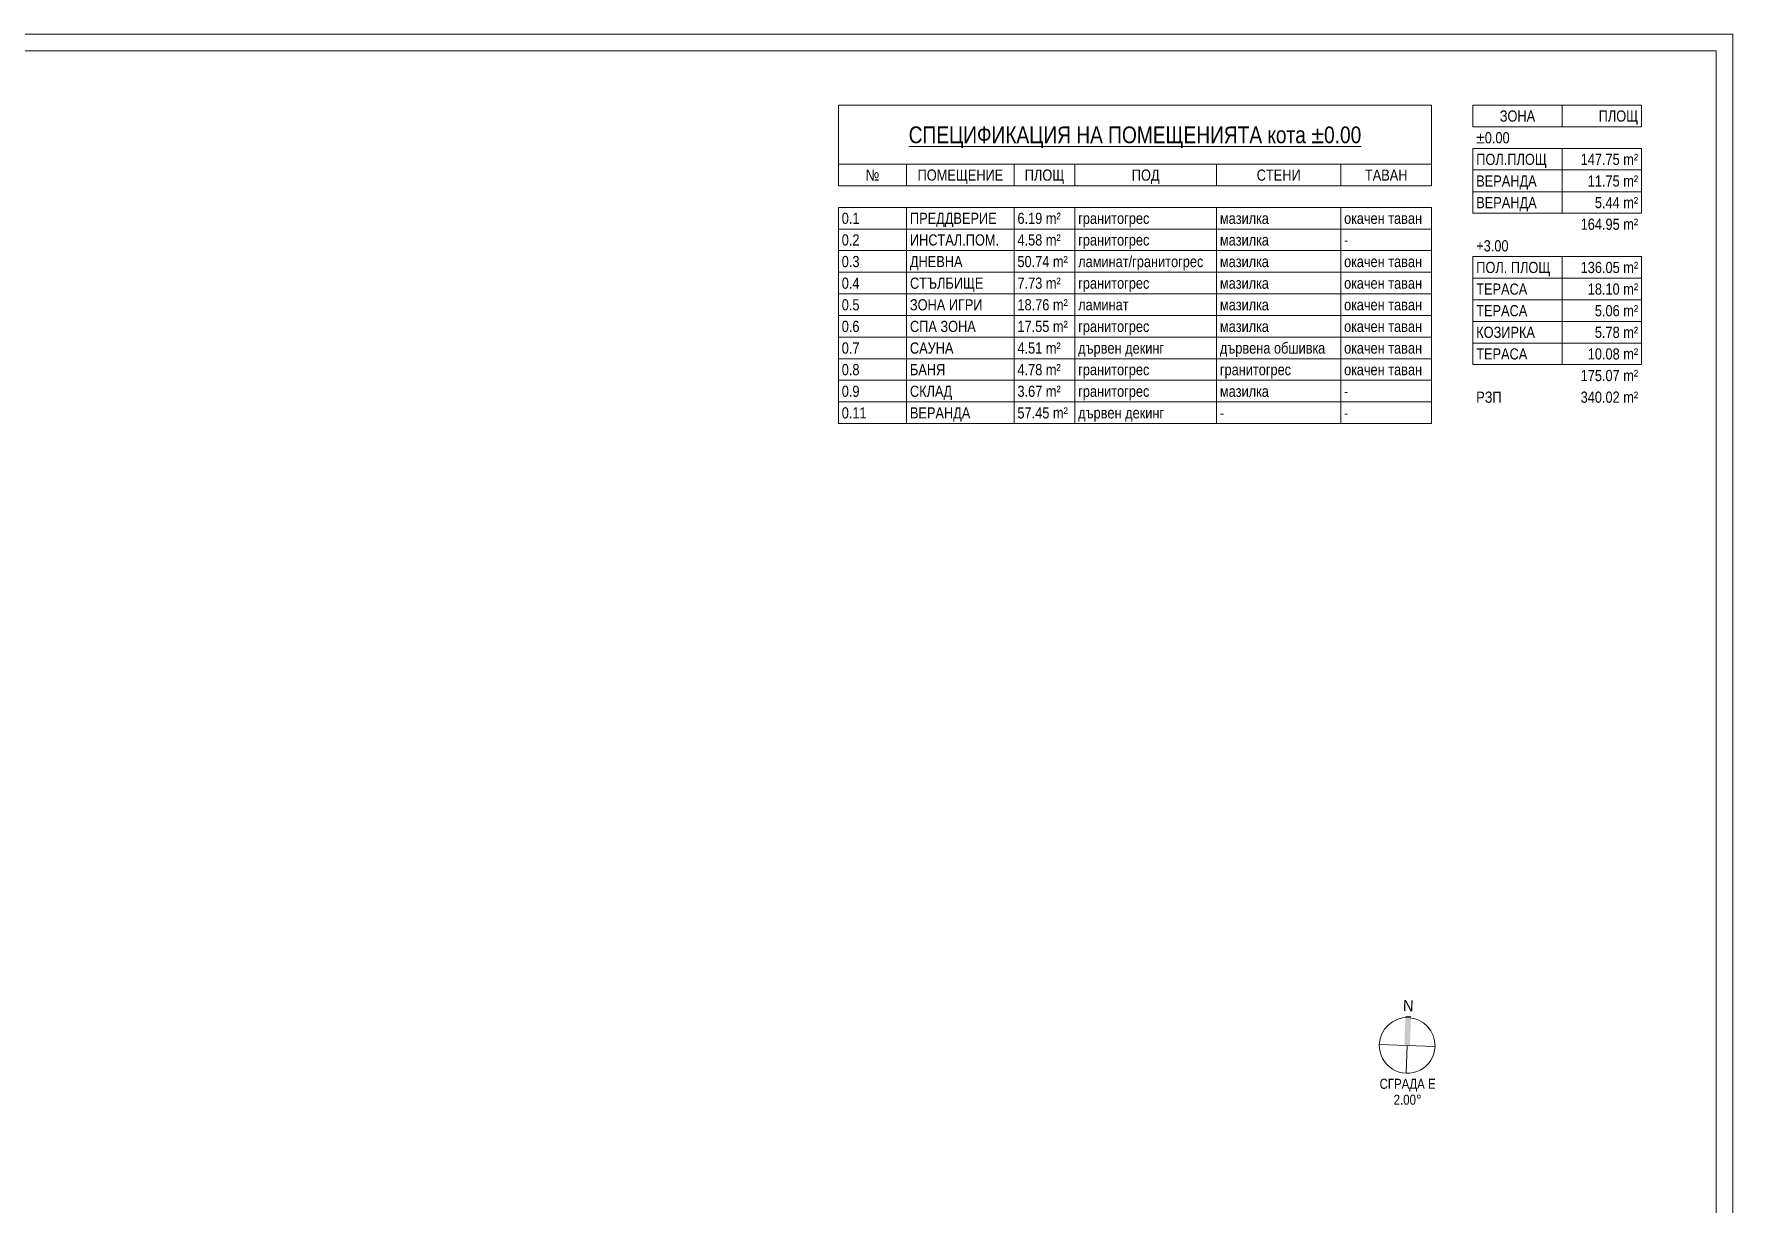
# Model space of a CAD drawing. Header units: centimetres. Extents: x -1163 to 1887, y -1092 to 1008.
# Drawn here: x 362 to 1887, y -42 to 1008 of the extents above; entities that cross this region are included whole.
import ezdxf

# ---------------------------------------------------------------- set-up
doc = ezdxf.new("R2010")
doc.units = ezdxf.units.CM
for name, color, linetype, lineweight in [('A-ANNO-NOTE', 7, 'Continuous', 9), ('A-DETL-THIN', 7, 'Continuous', 9), ('G-ANNO-SCHD', 7, 'Continuous', 9), ('G-ANNO-TTLB', 7, 'Continuous', 9)]:
    doc.layers.add(name, color=color, linetype=linetype, lineweight=lineweight)
doc.styles.add('Arial Narrow_1', font='ARIALN.TTF', dxfattribs={"height": 0.3})
doc.styles.add('Arial Narrow_2', font='ARIALN.TTF', dxfattribs={"height": 0.2})
doc.styles.add('Arial Narrow_3', font='ARIALN.TTF', dxfattribs={"height": 0.18})
doc.styles.add('Bahnschrift', font='bahnschrift.ttf', dxfattribs={"height": 0.2})

# ---------------------------------------------------------------- blocks, each defined once
blk = doc.blocks.new('TEC_ОФИЦИАЛНА РАМКА - TEC_ОФИЦИАЛНА РАМКА-2548454-СГРАДА ТИП III - РАЗПРЕДЕЛЕНИЕ _0_00')
at = {"layer": 'G-ANNO-TTLB'}
for p, q in [((41.621, 37.554), (-19.379, 37.554)), ((41.621, -4.446), (41.621, 37.554)), ((-17.129, 37.254), (41.321, 37.254)), ((41.321, 37.254), (41.321, -4.146))]:
    blk.add_line(p, q, dxfattribs=at)
blk = doc.blocks.new('SPECIAL NORTH - SPECIAL NORTH-2519578-СГРАДА ТИП III - РАЗПРЕДЕЛЕНИЕ _0_00')
at = {"layer": 'A-ANNO-NOTE'}
blk.add_hatch(color=256, dxfattribs=at).paths.add_polyline_path([(-0.05, 0.002), (-0.032, 0.524), (0.068, 0.52), (0.05, -0.002)])
for p, q in [((0.068, 0.52), (-0.032, 0.524)), ((-0.5, 0.017), (0.499, -0.017)), ((0, 0), (-0.018, -0.5))]:
    blk.add_line(p, q, dxfattribs=at)
for start, end in [(358, 178), (178, 358)]:
    blk.add_arc((0, 0), 0.5, start, end, dxfattribs=at)
at = {"layer": 'A-ANNO-NOTE', "insert": (-0.073, 0.817), "char_height": 0.2, "width": 0.20705, "attachment_point": 1, "rotation": 358, "line_spacing_factor": 0.936439, "style": 'Bahnschrift'}
blk.add_mtext('\\pt0.1,0.2,0.3,0.4,0.5,0.6,0.7,0.8,0.9,1,1.1,1.2,1.3,1.4,1.5,1.6,1.7,1.8,1.9,2,2.1,2.2,2.3,2.4,2.5,2.6,2.7,2.8,2.9,3,3.1,3.2;N', dxfattribs=at)

msp = doc.modelspace()

# ---------------------------------------------------------------- block references
at = {"layer": 'G-ANNO-TTLB', "xscale": 50, "yscale": 50, "zscale": 50}
msp.add_blockref('TEC_ОФИЦИАЛНА РАМКА - TEC_ОФИЦИАЛНА РАМКА-2548454-СГРАДА ТИП III - РАЗПРЕДЕЛЕНИЕ _0_00', (-194.4, -869.9), dxfattribs=at)

# ---------------------------------------------------------------- next in the draw order: linework, layer by layer
at = {"layer": 'A-DETL-THIN'}
for p, q in [((1083.7, 944), (1083.7, 891.1)), ((1616.1, 944), (1083.7, 944)), ((1616.1, 891.1), (1616.1, 944)), ((1733.2, 944), (1653.2, 944)), ((1653.2, 944), (1653.2, 924.6)), ((1804.5, 944), (1733.2, 944)), ((1733.2, 944), (1733.2, 924.6)), ((1804.5, 944), (1804.5, 924.6)), ((1733.2, 924.6), (1653.2, 924.6)), ((1804.5, 924.6), (1733.2, 924.6)), ((1733.2, 905.2), (1653.2, 905.2)), ((1653.2, 905.2), (1653.2, 885.8)), ((1804.5, 905.2), (1733.2, 905.2)), ((1733.2, 905.2), (1733.2, 885.8)), ((1804.5, 905.2), (1804.5, 885.8)), ((1083.7, 891.1), (1083.7, 871.6)), ((1083.7, 891.1), (1616.1, 891.1)), ((1144.9, 891.1), (1144.9, 871.6)), ((1241.4, 891.1), (1241.4, 871.6)), ((1295.9, 891.1), (1295.9, 871.6)), ((1423.1, 891.1), (1423.1, 871.6)), ((1534.6, 891.1), (1534.6, 871.6)), ((1616.1, 891.1), (1616.1, 871.6)), ((1733.2, 885.8), (1653.2, 885.8)), ((1653.2, 885.8), (1653.2, 866.3)), ((1804.5, 885.8), (1733.2, 885.8)), ((1733.2, 885.8), (1733.2, 866.3)), ((1804.5, 885.8), (1804.5, 866.3)), ((1144.9, 871.6), (1083.7, 871.6)), ((1241.4, 871.6), (1144.9, 871.6)), ((1295.9, 871.6), (1241.4, 871.6)), ((1423.1, 871.6), (1295.9, 871.6)), ((1534.6, 871.6), (1423.1, 871.6)), ((1616.1, 871.6), (1534.6, 871.6)), ((1733.2, 866.3), (1653.2, 866.3)), ((1653.2, 866.3), (1653.2, 846.9)), ((1804.5, 866.3), (1733.2, 866.3)), ((1733.2, 866.3), (1733.2, 846.9)), ((1804.5, 866.3), (1804.5, 846.9)), ((1144.9, 852.2), (1083.7, 852.2)), ((1083.7, 852.2), (1083.7, 832.8)), ((1241.4, 852.2), (1144.9, 852.2)), ((1144.9, 852.2), (1144.9, 832.8)), ((1295.9, 852.2), (1241.4, 852.2)), ((1241.4, 852.2), (1241.4, 832.8)), ((1423.1, 852.2), (1295.9, 852.2)), ((1295.9, 852.2), (1295.9, 832.8)), ((1534.6, 852.2), (1423.1, 852.2)), ((1423.1, 852.2), (1423.1, 832.8)), ((1616.1, 852.2), (1534.6, 852.2)), ((1534.6, 852.2), (1534.6, 832.8)), ((1616.1, 852.2), (1616.1, 832.8)), ((1733.2, 846.9), (1653.2, 846.9)), ((1804.5, 846.9), (1733.2, 846.9)), ((1144.9, 832.8), (1083.7, 832.8)), ((1083.7, 832.8), (1083.7, 813.4)), ((1241.4, 832.8), (1144.9, 832.8)), ((1144.9, 832.8), (1144.9, 813.4)), ((1295.9, 832.8), (1241.4, 832.8)), ((1241.4, 832.8), (1241.4, 813.4)), ((1423.1, 832.8), (1295.9, 832.8)), ((1295.9, 832.8), (1295.9, 813.4)), ((1534.6, 832.8), (1423.1, 832.8)), ((1423.1, 832.8), (1423.1, 813.4)), ((1616.1, 832.8), (1534.6, 832.8)), ((1534.6, 832.8), (1534.6, 813.4)), ((1616.1, 832.8), (1616.1, 813.4)), ((1144.9, 813.4), (1083.7, 813.4)), ((1083.7, 813.4), (1083.7, 794)), ((1241.4, 813.4), (1144.9, 813.4)), ((1144.9, 813.4), (1144.9, 794)), ((1295.9, 813.4), (1241.4, 813.4)), ((1241.4, 813.4), (1241.4, 794)), ((1423.1, 813.4), (1295.9, 813.4)), ((1295.9, 813.4), (1295.9, 794)), ((1534.6, 813.4), (1423.1, 813.4)), ((1423.1, 813.4), (1423.1, 794)), ((1616.1, 813.4), (1534.6, 813.4)), ((1534.6, 813.4), (1534.6, 794)), ((1616.1, 813.4), (1616.1, 794)), ((1144.9, 794), (1083.7, 794)), ((1083.7, 794), (1083.7, 774.6)), ((1241.4, 794), (1144.9, 794)), ((1144.9, 794), (1144.9, 774.6)), ((1295.9, 794), (1241.4, 794)), ((1241.4, 794), (1241.4, 774.6)), ((1423.1, 794), (1295.9, 794)), ((1295.9, 794), (1295.9, 774.6)), ((1534.6, 794), (1423.1, 794)), ((1423.1, 794), (1423.1, 774.6)), ((1616.1, 794), (1534.6, 794)), ((1534.6, 794), (1534.6, 774.6)), ((1616.1, 794), (1616.1, 774.6)), ((1733.2, 808.1), (1653.2, 808.1)), ((1653.2, 808.1), (1653.2, 788.7)), ((1804.5, 808.1), (1733.2, 808.1)), ((1733.2, 808.1), (1733.2, 788.7)), ((1804.5, 808.1), (1804.5, 788.7)), ((1733.2, 788.7), (1653.2, 788.7)), ((1653.2, 788.7), (1653.2, 769.3)), ((1804.5, 788.7), (1733.2, 788.7)), ((1733.2, 788.7), (1733.2, 769.3)), ((1804.5, 788.7), (1804.5, 769.3)), ((1144.9, 774.6), (1083.7, 774.6)), ((1083.7, 774.6), (1083.7, 755.2)), ((1241.4, 774.6), (1144.9, 774.6)), ((1144.9, 774.6), (1144.9, 755.2)), ((1295.9, 774.6), (1241.4, 774.6)), ((1241.4, 774.6), (1241.4, 755.2)), ((1423.1, 774.6), (1295.9, 774.6)), ((1295.9, 774.6), (1295.9, 755.2)), ((1534.6, 774.6), (1423.1, 774.6)), ((1423.1, 774.6), (1423.1, 755.2)), ((1616.1, 774.6), (1534.6, 774.6)), ((1534.6, 774.6), (1534.6, 755.2)), ((1616.1, 774.6), (1616.1, 755.2)), ((1733.2, 769.3), (1653.2, 769.3)), ((1653.2, 769.3), (1653.2, 749.9)), ((1804.5, 769.3), (1733.2, 769.3)), ((1733.2, 769.3), (1733.2, 749.9)), ((1804.5, 769.3), (1804.5, 749.9)), ((1144.9, 755.2), (1083.7, 755.2)), ((1083.7, 755.2), (1083.7, 735.8)), ((1241.4, 755.2), (1144.9, 755.2)), ((1144.9, 755.2), (1144.9, 735.8)), ((1295.9, 755.2), (1241.4, 755.2)), ((1241.4, 755.2), (1241.4, 735.8)), ((1423.1, 755.2), (1295.9, 755.2)), ((1295.9, 755.2), (1295.9, 735.8)), ((1534.6, 755.2), (1423.1, 755.2)), ((1423.1, 755.2), (1423.1, 735.8)), ((1616.1, 755.2), (1534.6, 755.2)), ((1534.6, 755.2), (1534.6, 735.8)), ((1616.1, 755.2), (1616.1, 735.8)), ((1733.2, 749.9), (1653.2, 749.9)), ((1653.2, 749.9), (1653.2, 730.5)), ((1804.5, 749.9), (1733.2, 749.9)), ((1733.2, 749.9), (1733.2, 730.5)), ((1804.5, 749.9), (1804.5, 730.5)), ((1144.9, 735.8), (1083.7, 735.8)), ((1083.7, 735.8), (1083.7, 716.4)), ((1241.4, 735.8), (1144.9, 735.8)), ((1144.9, 735.8), (1144.9, 716.4)), ((1295.9, 735.8), (1241.4, 735.8)), ((1241.4, 735.8), (1241.4, 716.4)), ((1423.1, 735.8), (1295.9, 735.8)), ((1295.9, 735.8), (1295.9, 716.4)), ((1534.6, 735.8), (1423.1, 735.8)), ((1423.1, 735.8), (1423.1, 716.4)), ((1616.1, 735.8), (1534.6, 735.8)), ((1534.6, 735.8), (1534.6, 716.4)), ((1616.1, 735.8), (1616.1, 716.4)), ((1733.2, 730.5), (1653.2, 730.5)), ((1653.2, 730.5), (1653.2, 711.1)), ((1804.5, 730.5), (1733.2, 730.5)), ((1733.2, 730.5), (1733.2, 711.1)), ((1804.5, 730.5), (1804.5, 711.1)), ((1144.9, 716.4), (1083.7, 716.4)), ((1083.7, 716.4), (1083.7, 697)), ((1241.4, 716.4), (1144.9, 716.4)), ((1144.9, 716.4), (1144.9, 697)), ((1295.9, 716.4), (1241.4, 716.4)), ((1241.4, 716.4), (1241.4, 697)), ((1423.1, 716.4), (1295.9, 716.4)), ((1295.9, 716.4), (1295.9, 697)), ((1534.6, 716.4), (1423.1, 716.4)), ((1423.1, 716.4), (1423.1, 697)), ((1616.1, 716.4), (1534.6, 716.4)), ((1534.6, 716.4), (1534.6, 697)), ((1616.1, 716.4), (1616.1, 697)), ((1733.2, 711.1), (1653.2, 711.1)), ((1804.5, 711.1), (1733.2, 711.1)), ((1144.9, 697), (1083.7, 697)), ((1083.7, 697), (1083.7, 677.6)), ((1241.4, 697), (1144.9, 697)), ((1144.9, 697), (1144.9, 677.6)), ((1295.9, 697), (1241.4, 697)), ((1241.4, 697), (1241.4, 677.6)), ((1423.1, 697), (1295.9, 697)), ((1295.9, 697), (1295.9, 677.6)), ((1534.6, 697), (1423.1, 697)), ((1423.1, 697), (1423.1, 677.6)), ((1616.1, 697), (1534.6, 697)), ((1534.6, 697), (1534.6, 677.6)), ((1616.1, 697), (1616.1, 677.6)), ((1144.9, 677.6), (1083.7, 677.6)), ((1083.7, 677.6), (1083.7, 658.2)), ((1241.4, 677.6), (1144.9, 677.6)), ((1144.9, 677.6), (1144.9, 658.2)), ((1295.9, 677.6), (1241.4, 677.6)), ((1241.4, 677.6), (1241.4, 658.2)), ((1423.1, 677.6), (1295.9, 677.6)), ((1295.9, 677.6), (1295.9, 658.2)), ((1534.6, 677.6), (1423.1, 677.6)), ((1423.1, 677.6), (1423.1, 658.2)), ((1616.1, 677.6), (1534.6, 677.6)), ((1534.6, 677.6), (1534.6, 658.2)), ((1616.1, 677.6), (1616.1, 658.2)), ((1144.9, 658.2), (1083.7, 658.2)), ((1241.4, 658.2), (1144.9, 658.2)), ((1295.9, 658.2), (1241.4, 658.2)), ((1423.1, 658.2), (1295.9, 658.2)), ((1534.6, 658.2), (1423.1, 658.2)), ((1616.1, 658.2), (1534.6, 658.2))]:
    msp.add_line(p, q, dxfattribs=at)

# ---------------------------------------------------------------- next in the draw order: block references
at = {"layer": 'A-ANNO-NOTE', "xscale": 50, "yscale": 50, "zscale": 50}
msp.add_blockref('SPECIAL NORTH - SPECIAL NORTH-2519578-СГРАДА ТИП III - РАЗПРЕДЕЛЕНИЕ _0_00', (1594.2, 100.1), dxfattribs=at)

# ---------------------------------------------------------------- next in the draw order: texts
at = {"layer": 'A-ANNO-NOTE', "insert": (1594.6, 58.5), "char_height": 9, "width": 48.95, "attachment_point": 5, "line_spacing_factor": 0.949189, "style": 'Arial Narrow_3'}
msp.add_mtext('\\pt5.00004,9.99999,15.00003,19.99998,25.00002,29.99997,35.00001,39.99996,45,50.00004,54.99999,60.00003,64.99998,70.00002,74.99997,80.00001,84.99996,90,95.00004,99.99999,105.00003,109.99998,115.00002,119.99997,125.00001,129.99996,135,140.00004,144.99999,150.00003,154.99998,160.00002;{\\fArial Narrow|b0|i0|c204|p34;СГРАДА }E\\P2.00°', dxfattribs=at)
at = {"layer": 'G-ANNO-SCHD', "line_spacing_factor": 0.974696}
for s, insert, char_height, width, attachment_point, style in [('ЗОНА', (1693.2, 939.2), 10, 38.192, 2, 'Arial Narrow_2'), ('ПЛОЩ', (1801.5, 939.2), 10, 42.613, 3, 'Arial Narrow_2'), ('\\LСПЕЦИФИКАЦИЯ НА ПОМЕЩЕНИЯТА кота ±0.00', (1349.9, 924.8), 15, 488.515, 2, 'Arial Narrow_1'), ('±0.00', (1656.2, 919.7), 10, 35.859, 1, 'Arial Narrow_2'), ('ПОЛ.ПЛОЩ', (1656.2, 900.3), 10, 76.139, 1, 'Arial Narrow_2'), ('147.75 m\\fArial Narrow|b0|i0|c238|p34|;²', (1801.5, 900.3), 10, 61.771, 3, 'Arial Narrow_2'), ('\\fArial Narrow|b0|i0|c204|p34|;№', (1114.3, 886.2), 10, 14.859, 2, 'Arial Narrow_2'), ('ПОМЕЩЕНИЕ', (1193.2, 886.2), 10, 92.594, 2, 'Arial Narrow_2'), ('ПЛОЩ', (1268.7, 886.2), 10, 42.613, 2, 'Arial Narrow_2'), ('ПОД', (1359.5, 886.2), 10, 29.964, 2, 'Arial Narrow_2'), ('СТЕНИ', (1478.9, 886.2), 10, 47.525, 2, 'Arial Narrow_2'), ('ТАВАН', (1575.4, 886.2), 10, 46.052, 2, 'Arial Narrow_2'), ('ВЕРАНДА', (1656.2, 880.9), 10, 65.332, 1, 'Arial Narrow_2'), ('11.75 m\\fArial Narrow|b0|i0|c238|p34|;²', (1801.5, 880.9), 10, 54.157, 3, 'Arial Narrow_2'), ('ВЕРАНДА', (1656.2, 861.5), 10, 65.332, 1, 'Arial Narrow_2'), ('5.44 m\\fArial Narrow|b0|i0|c238|p34|;²', (1801.5, 861.5), 10, 46.543, 3, 'Arial Narrow_2'), ('0.1', (1086.7, 847.4), 10, 19.035, 1, 'Arial Narrow_2'), ('ПРЕДДВЕРИЕ', (1147.9, 847.4), 10, 93.822, 1, 'Arial Narrow_2'), ('6.19 m\\fArial Narrow|b0|i0|c238|p34|;²', (1244.4, 847.4), 10, 46.543, 1, 'Arial Narrow_2'), ('гранитогрес', (1298.9, 847.4), 10, 76.63, 1, 'Arial Narrow_2'), ('мазилка', (1426.1, 847.4), 10, 52.683, 1, 'Arial Narrow_2'), ('окачен таван', (1537.6, 847.4), 10, 83.998, 1, 'Arial Narrow_2'), ('164.95 m\\fArial Narrow|b0|i0|c238|p34|;²', (1801.5, 842.1), 10, 61.771, 3, 'Arial Narrow_2'), ('0.2', (1086.7, 828), 10, 19.035, 1, 'Arial Narrow_2'), ('ИНСТАЛ.ПОМ.', (1147.9, 828), 10, 96.401, 1, 'Arial Narrow_2'), ('4.58 m\\fArial Narrow|b0|i0|c238|p34|;²', (1244.4, 828), 10, 46.543, 1, 'Arial Narrow_2'), ('гранитогрес', (1298.9, 828), 10, 76.63, 1, 'Arial Narrow_2'), ('мазилка', (1426.1, 828), 10, 52.683, 1, 'Arial Narrow_2'), ('0.3', (1086.7, 808.6), 10, 19.035, 1, 'Arial Narrow_2'), ('ДНЕВНА', (1147.9, 808.6), 10, 56.858, 1, 'Arial Narrow_2'), ('50.74 m\\fArial Narrow|b0|i0|c238|p34|;²', (1244.4, 808.6), 10, 54.157, 1, 'Arial Narrow_2'), ('ламинат/гранитогрес', (1298.9, 808.6), 10, 134.716, 1, 'Arial Narrow_2'), ('\\fArial Narrow|b0|i0|c204|p34|;-', (1537.6, 828), 10, 4.544, 1, 'Arial Narrow_2'), ('+3.00', (1656.2, 822.7), 10, 34.754, 1, 'Arial Narrow_2'), ('мазилка', (1426.1, 808.6), 10, 52.683, 1, 'Arial Narrow_2'), ('окачен таван', (1537.6, 808.6), 10, 83.998, 1, 'Arial Narrow_2'), ('ПОЛ. ПЛОЩ', (1656.2, 803.3), 10, 79.946, 1, 'Arial Narrow_2'), ('136.05 m\\fArial Narrow|b0|i0|c238|p34|;²', (1801.5, 803.3), 10, 61.771, 3, 'Arial Narrow_2'), ('0.4', (1086.7, 789.2), 10, 19.035, 1, 'Arial Narrow_2'), ('СТЪЛБИЩЕ', (1147.9, 789.2), 10, 79.577, 1, 'Arial Narrow_2'), ('7.73 m\\fArial Narrow|b0|i0|c238|p34|;²', (1244.4, 789.2), 10, 46.543, 1, 'Arial Narrow_2'), ('гранитогрес', (1298.9, 789.2), 10, 76.63, 1, 'Arial Narrow_2'), ('мазилка', (1426.1, 789.2), 10, 52.683, 1, 'Arial Narrow_2'), ('окачен таван', (1537.6, 789.2), 10, 83.998, 1, 'Arial Narrow_2'), ('ТЕРАСА', (1656.2, 783.9), 10, 55.262, 1, 'Arial Narrow_2'), ('18.10 m\\fArial Narrow|b0|i0|c238|p34|;²', (1801.5, 783.9), 10, 54.157, 3, 'Arial Narrow_2'), ('0.5', (1086.7, 769.8), 10, 19.035, 1, 'Arial Narrow_2'), ('ЗОНА ИГРИ', (1147.9, 769.8), 10, 78.472, 1, 'Arial Narrow_2'), ('18.76 m\\fArial Narrow|b0|i0|c238|p34|;²', (1244.4, 769.8), 10, 54.157, 1, 'Arial Narrow_2'), ('ламинат', (1298.9, 769.8), 10, 54.279, 1, 'Arial Narrow_2'), ('мазилка', (1426.1, 769.8), 10, 52.683, 1, 'Arial Narrow_2'), ('окачен таван', (1537.6, 769.8), 10, 83.998, 1, 'Arial Narrow_2'), ('ТЕРАСА', (1656.2, 764.5), 10, 55.262, 1, 'Arial Narrow_2'), ('5.06 m\\fArial Narrow|b0|i0|c238|p34|;²', (1801.5, 764.5), 10, 46.543, 3, 'Arial Narrow_2'), ('0.6', (1086.7, 750.4), 10, 19.035, 1, 'Arial Narrow_2'), ('СПА ЗОНА', (1147.9, 750.4), 10, 71.104, 1, 'Arial Narrow_2'), ('17.55 m\\fArial Narrow|b0|i0|c238|p34|;²', (1244.4, 750.4), 10, 54.157, 1, 'Arial Narrow_2'), ('гранитогрес', (1298.9, 750.4), 10, 76.63, 1, 'Arial Narrow_2'), ('мазилка', (1426.1, 750.4), 10, 52.683, 1, 'Arial Narrow_2'), ('окачен таван', (1537.6, 750.4), 10, 83.998, 1, 'Arial Narrow_2'), ('КОЗИРКА', (1656.2, 745.1), 10, 63.367, 1, 'Arial Narrow_2'), ('5.78 m\\fArial Narrow|b0|i0|c238|p34|;²', (1801.5, 745.1), 10, 46.543, 3, 'Arial Narrow_2'), ('0.7', (1086.7, 731), 10, 19.035, 1, 'Arial Narrow_2'), ('САУНА', (1147.9, 731), 10, 47.034, 1, 'Arial Narrow_2'), ('4.51 m\\fArial Narrow|b0|i0|c238|p34|;²', (1244.4, 731), 10, 46.543, 1, 'Arial Narrow_2'), ('дървен декинг', (1298.9, 731), 10, 92.594, 1, 'Arial Narrow_2'), ('дървена обшивка', (1426.1, 731), 10, 113.471, 1, 'Arial Narrow_2'), ('окачен таван', (1537.6, 731), 10, 83.998, 1, 'Arial Narrow_2'), ('ТЕРАСА', (1656.2, 725.7), 10, 55.262, 1, 'Arial Narrow_2'), ('10.08 m\\fArial Narrow|b0|i0|c238|p34|;²', (1801.5, 725.7), 10, 54.157, 3, 'Arial Narrow_2'), ('0.8', (1086.7, 711.6), 10, 19.035, 1, 'Arial Narrow_2'), ('БАНЯ', (1147.9, 711.6), 10, 38.192, 1, 'Arial Narrow_2'), ('4.78 m\\fArial Narrow|b0|i0|c238|p34|;²', (1244.4, 711.6), 10, 46.543, 1, 'Arial Narrow_2'), ('гранитогрес', (1298.9, 711.6), 10, 76.63, 1, 'Arial Narrow_2'), ('гранитогрес', (1426.1, 711.6), 10, 76.63, 1, 'Arial Narrow_2'), ('окачен таван', (1537.6, 711.6), 10, 83.998, 1, 'Arial Narrow_2'), ('175.07 m\\fArial Narrow|b0|i0|c238|p34|;²', (1801.5, 706.3), 10, 61.771, 3, 'Arial Narrow_2'), ('0.9', (1086.7, 692.2), 10, 19.035, 1, 'Arial Narrow_2'), ('СКЛАД', (1147.9, 692.2), 10, 45.56, 1, 'Arial Narrow_2'), ('3.67 m\\fArial Narrow|b0|i0|c238|p34|;²', (1244.4, 692.2), 10, 46.543, 1, 'Arial Narrow_2'), ('гранитогрес', (1298.9, 692.2), 10, 76.63, 1, 'Arial Narrow_2'), ('мазилка', (1426.1, 692.2), 10, 52.683, 1, 'Arial Narrow_2'), ('\\fArial Narrow|b0|i0|c204|p34|;-', (1537.6, 692.2), 10, 4.544, 1, 'Arial Narrow_2'), ('РЗП', (1656.2, 686.9), 10, 27.508, 1, 'Arial Narrow_2'), ('340.02 m\\fArial Narrow|b0|i0|c238|p34|;²', (1801.5, 686.9), 10, 61.771, 3, 'Arial Narrow_2'), ('0.11', (1086.7, 672.8), 10, 26.649, 1, 'Arial Narrow_2'), ('ВЕРАНДА', (1147.9, 672.8), 10, 65.332, 1, 'Arial Narrow_2'), ('57.45 m\\fArial Narrow|b0|i0|c238|p34|;²', (1244.4, 672.8), 10, 54.157, 1, 'Arial Narrow_2'), ('дървен декинг', (1298.9, 672.8), 10, 92.594, 1, 'Arial Narrow_2'), ('\\fArial Narrow|b0|i0|c204|p34|;-', (1426.1, 672.8), 10, 4.544, 1, 'Arial Narrow_2'), ('\\fArial Narrow|b0|i0|c204|p34|;-', (1537.6, 672.8), 10, 4.544, 1, 'Arial Narrow_2')]:
    msp.add_mtext(s, dxfattribs=dict(at, insert=insert, char_height=char_height, width=width, attachment_point=attachment_point, style=style))

doc.saveas('drawing.dxf')
